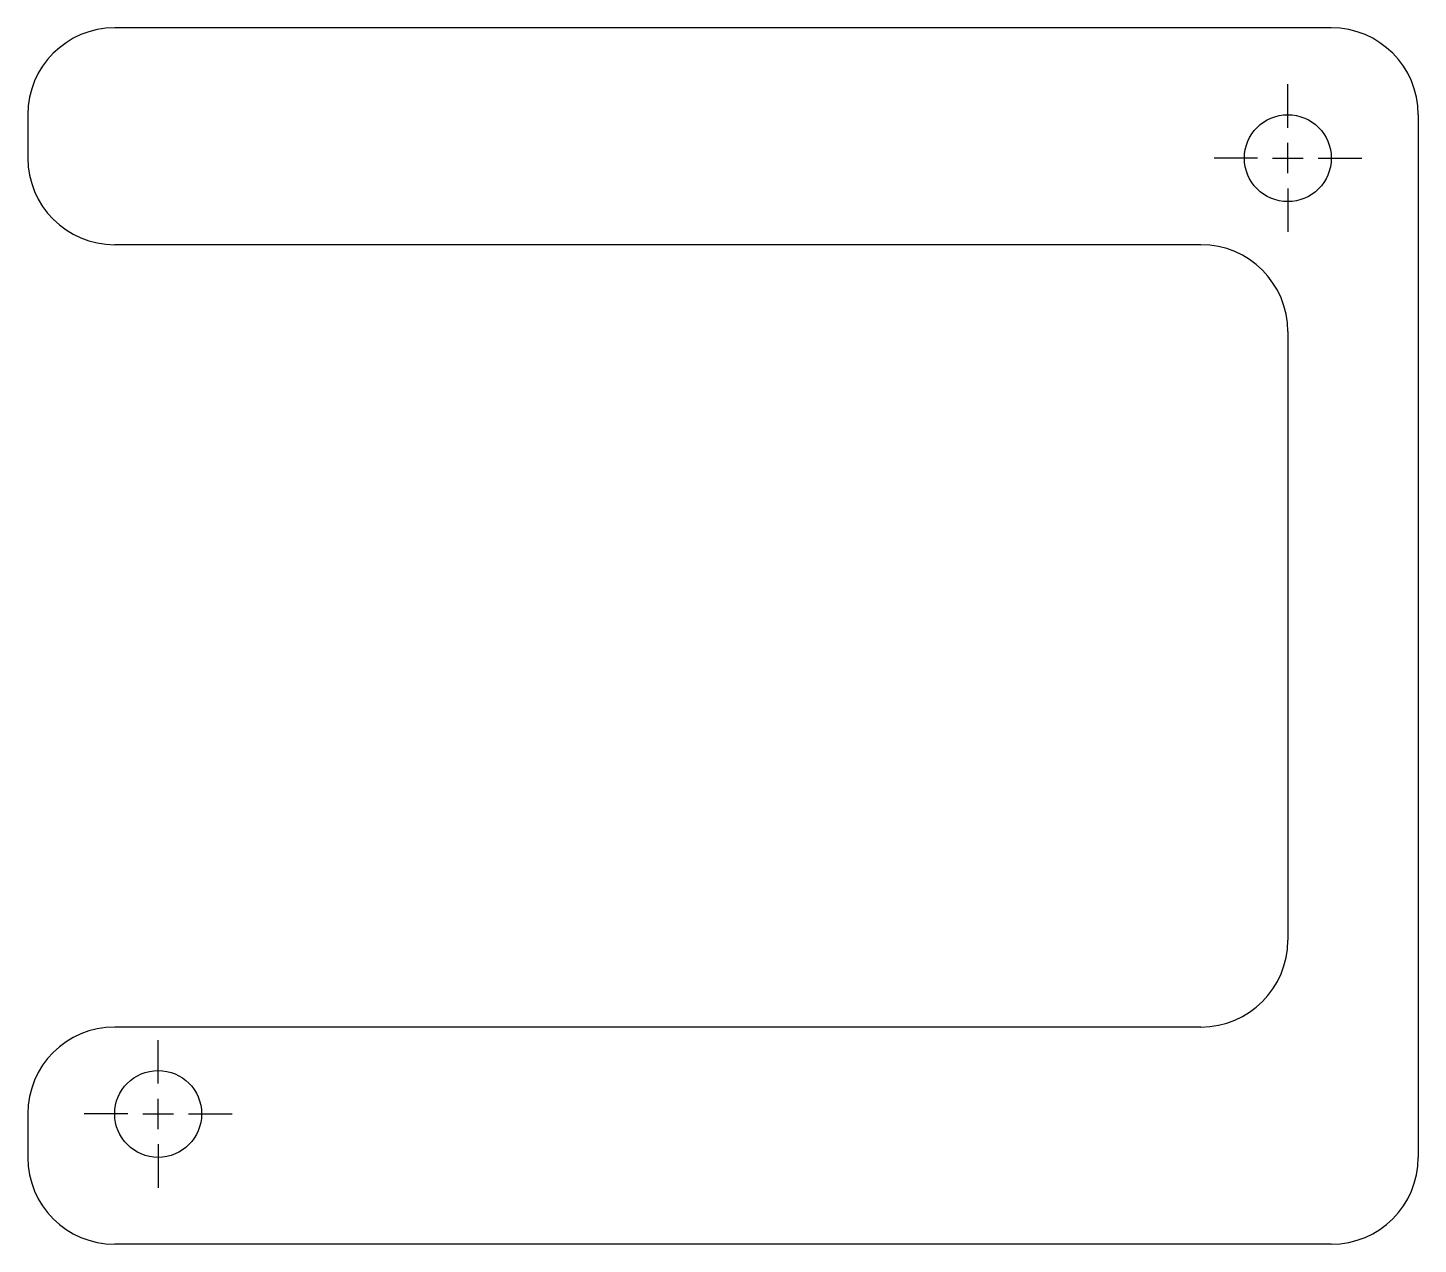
# Model space of a CAD drawing. Extents: x 1.75 to 3.75, y 5.95 to 7.7.
import ezdxf

# ---------------------------------------------------------------- set-up
doc = ezdxf.new("R2010")
doc.units = 0
doc.header["$LTSCALE"] = 0.5
doc.header["$MEASUREMENT"] = 0
doc.linetypes.add('CENTER', pattern=[0.72, 0.45, -0.09, 0.09, -0.09])
doc.layers.add('CENTERMARKS', color=7, linetype='CONTINUOUS')
doc.layers.add('VISIBLE', color=7, linetype='CONTINUOUS')

msp = doc.modelspace()

# ---------------------------------------------------------------- linework, layer by layer
at = {"layer": 'CENTERMARKS', "linetype": 'CENTER'}
for p, q in [((3.5662, 7.5516), (3.5662, 7.6141)), ((3.5225, 7.5078), (3.46, 7.5078)), ((3.61, 7.5078), (3.6725, 7.5078)), ((3.5662, 7.4641), (3.5662, 7.4016)), ((1.9412, 6.1766), (1.9412, 6.2391)), ((1.8975, 6.1328), (1.835, 6.1328)), ((1.985, 6.1328), (2.0475, 6.1328)), ((1.9412, 6.0891), (1.9412, 6.0266))]:
    msp.add_line(p, q, dxfattribs=at)
at = {"layer": 'CENTERMARKS', "linetype": 'CONTINUOUS'}
for p, q in [((3.5662, 7.486), (3.5662, 7.5297)), ((3.5443, 7.5078), (3.5881, 7.5078)), ((1.9412, 6.111), (1.9412, 6.1547)), ((1.9193, 6.1328), (1.9631, 6.1328))]:
    msp.add_line(p, q, dxfattribs=at)
at = {"layer": 'VISIBLE'}
for p, q in [((3.6287, 7.6953), (1.8787, 7.6953)), ((1.7537, 7.5703), (1.7537, 7.5083)), ((3.7537, 7.5703), (3.7537, 6.0703)), ((3.4412, 7.3833), (1.8787, 7.3833)), ((3.5662, 7.2583), (3.5662, 6.3828)), ((3.4412, 6.2578), (1.8787, 6.2578)), ((1.7537, 6.1328), (1.7537, 6.0703)), ((3.6287, 5.9453), (1.8787, 5.9453))]:
    msp.add_line(p, q, dxfattribs=at)
for centre in [(3.5662, 7.5078), (1.9412, 6.1328)]:
    msp.add_circle(centre, 0.0625, dxfattribs=at)
for centre, start, end in [((1.8787, 7.5703), 90, 180), ((3.6287, 7.5703), 0, 90), ((1.8787, 7.5083), 180, 270), ((3.4412, 7.2583), 0, 90), ((3.4412, 6.3828), 270, 0), ((1.8787, 6.1328), 90, 180), ((1.8787, 6.0703), 180, 270), ((3.6287, 6.0703), 270, 0)]:
    msp.add_arc(centre, 0.125, start, end, dxfattribs=at)

doc.saveas('drawing.dxf')
